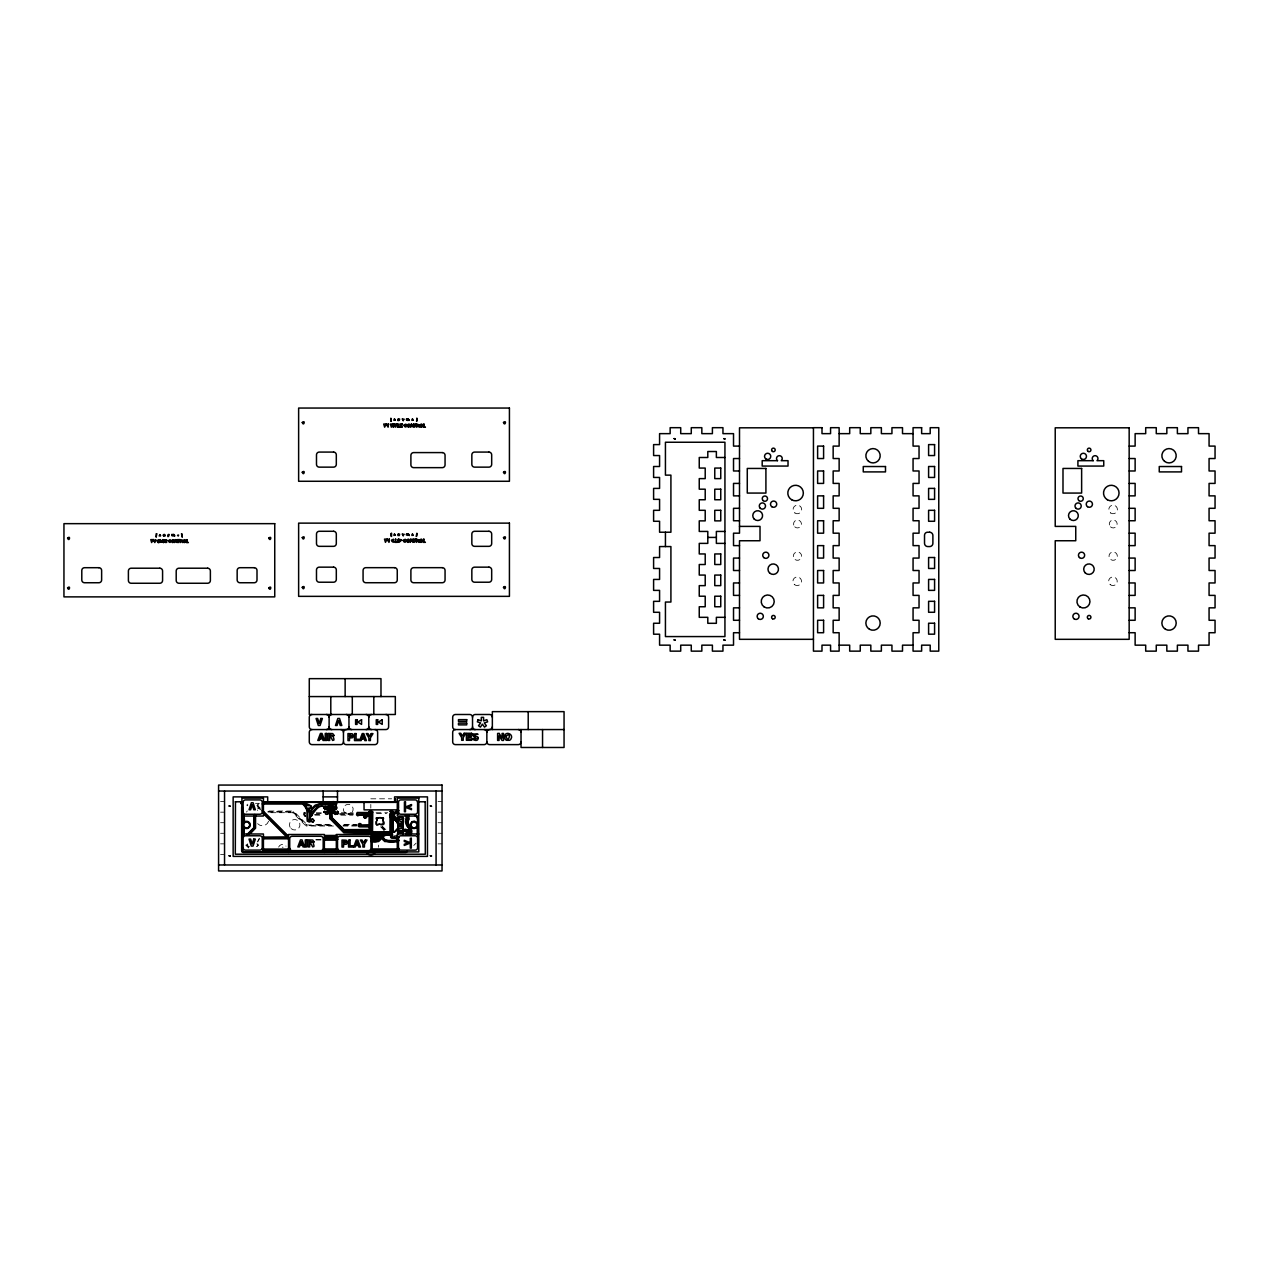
<?xml version="1.0" encoding="UTF-8"?>
<svg xmlns="http://www.w3.org/2000/svg" width="1279" height="1279" viewBox="0 0 1279 1279"><rect width="100%" height="100%" fill="white"/><g stroke="black" fill="none" stroke-linecap="round" stroke-linejoin="round"><path stroke-width="0.75" stroke-dasharray="5 3.75" d="M256.759 843.868L258.214 844.827L257.703 843.868M247.247 810.918L246.575 812.069M258.374 803.947L258.118 805.946L260.964 808.824M259.285 838.193L257.639 841.358M259.493 838.832L257.687 841.966M413.788 845.435L416.075 843.149M258.486 808.712L257.639 808.632M246.863 804.907L247.183 805.802M249.469 846.698L247.71 845.787L247.71 844.476M247.662 843.868L246.799 844.62M282.275 847.21L283.091 847.226M257.687 810.55L257.639 809.943M370.814 798.799L391.646 798.799M220.564 801.597L224.544 801.597M438.057 801.597L442.038 801.597M255.496 803.34L259.445 803.34M269.054 811.014L293.323 811.046M267.935 811.605L293.275 811.685M220.564 812.165L224.544 812.165M267.887 812.085L293.003 812.085M438.057 812.165L442.038 812.165M270.86 812.693L292.699 812.693L306.017 825.93M316.265 812.773L322.196 812.773M341.333 812.773L353.068 812.773M376.01 812.757L387.729 812.757M316.265 813.38L322.26 813.38M339.606 813.38L353.372 813.38M376.538 813.348L386.546 813.348M314.554 814.579L322.292 814.579M339.702 814.579L353.404 814.579M314.938 815.171L321.061 815.171M340.838 815.171L352.94 815.171M220.564 822.717L224.544 822.717M438.057 822.717L442.038 822.717M316.632 824.363L330.669 824.363M344.403 824.363L356.457 824.363M306.4 824.971L331.773 824.971M343.268 824.971L356.985 824.971M331.725 825.451L306.225 825.435M343.236 825.451L356.985 825.451M333.419 826.042L306.209 826.01M342.9 826.042L356.521 826.042M220.564 833.284L224.544 833.284M438.057 833.284L442.038 833.284M315.849 839.408L321.828 839.408M315.993 839.999L321.732 839.999M220.564 843.852L224.544 843.852M438.057 843.852L442.038 843.852M220.564 854.404L224.544 854.404M382.213 826.17L386.226 830.039M382.085 826.746L384.707 829.368M381.941 826.746L384.563 829.368M381.67 827.145L384.451 829.767M384.132 830.311L380.582 826.762L383.988 830.311M305.409 822.973L293.706 811.27M293.115 811.685L306.56 824.971M292.859 812.085L304.962 824.044M256.807 805.514L260.964 809.671M257.671 807.049L260.468 809.847M246.207 844.891L248.861 847.561M245.792 845.163L248.59 847.961M370.814 804.395L370.814 808.12M257.639 804.203L257.639 805.514M247.71 804.203L247.71 805.514M378.344 845.147A7.77 7.77 0 0 1 378.6 847.162M268.606 821.214A6.523 6.523 0 0 1 257.591 823.66M278.63 847.066A4.301 4.301 0 0 1 286.032 846.154M258.246 845.467L256.743 846.394L258.246 845.467M1110.668 512.991A4.301 4.301 0 0 0 1117.398 509.809A4.301 4.301 0 0 0 1111.259 505.573A4.301 4.301 0 0 0 1110.668 512.991M1110.46 526.82A3.949 3.949 0 0 0 1117.047 524.982A3.949 3.949 0 0 0 1112.154 520.201A3.949 3.949 0 0 0 1110.46 526.82M1110.843 559.61A4.189 4.189 0 0 0 1117.35 556.445A4.189 4.189 0 0 0 1111.355 552.384A4.189 4.189 0 0 0 1110.843 559.61M1110.284 584.679A4.301 4.301 0 0 0 1117.191 581.881A4.301 4.301 0 0 0 1111.323 577.293A4.301 4.301 0 0 0 1110.284 584.679M794.93 512.991A4.301 4.301 0 0 0 801.677 509.809A4.301 4.301 0 0 0 795.538 505.573A4.301 4.301 0 0 0 794.93 512.991M794.739 526.82A3.949 3.949 0 0 0 801.309 524.982A3.949 3.949 0 0 0 796.433 520.201A3.949 3.949 0 0 0 794.739 526.82M795.122 559.61A4.189 4.189 0 0 0 801.629 556.445A4.189 4.189 0 0 0 795.634 552.384A4.189 4.189 0 0 0 795.122 559.61M794.563 584.679A4.301 4.301 0 0 0 801.469 581.881A4.301 4.301 0 0 0 795.602 577.293A4.301 4.301 0 0 0 794.563 584.679M344.786 812.677A4.892 4.892 0 0 0 352.988 810.47A4.892 4.892 0 0 0 346.993 804.475A4.892 4.892 0 0 0 344.786 812.677M291.068 828.552A5.26 5.26 0 0 0 299.798 826.01A5.26 5.26 0 0 0 293.227 819.711A5.26 5.26 0 0 0 291.068 828.552"/><path stroke-width="1.5" d="M164.991 536.093C165.918 533.103 161.618 534.702 163.696 536.093M390.063 817.393C387.825 809.751 395.291 815.538 396.922 809.863L364.067 809.863L364.003 801.661M390.878 536.045L390.878 533.535M390.878 420.951L390.878 418.457M156.182 536.828L156.182 533.727M163.696 535.134L163.696 536.045M241.635 807.193L242.003 806.378M398.377 419.528L398.185 420.599M398.377 534.606L398.185 535.677L398.265 533.919M304.178 801.645C304.354 804.027 316.025 805.866 309.71 808.68C308.159 819.359 312.827 803.804 316.792 804.843C322.916 801.293 326.864 808.024 327.472 801.805M407.713 420.04L407.202 418.809L409.36 420.407M407.713 535.118L407.106 533.951L408.113 534.078M172.073 535.405L172.057 534.43M400.951 817.345L403.748 818.592L402.325 817.345M326.353 802.445L326.337 802.189M171.754 534.59L171.754 534.526A14.325 14.325 0 0 0 171.754 535.325L171.754 535.661M406.434 418.92L406.434 418.968A14.325 14.325 0 0 0 406.434 419.704L406.45 420.056M406.434 534.062L406.434 533.998A14.325 14.325 0 0 0 406.434 534.782L406.45 535.134M407.393 851.174L406.146 852.422L243.09 852.422L241.635 850.743L241.635 807.305M173.017 535.677C171.498 534.142 174.599 533.679 174.663 535.757M357.544 815.586A1.663 1.663 0 0 1 356.521 814.723L357.241 812.485L372.749 812.581L372.509 833.476L343.827 832.725L329.838 818.448M416.602 421.383L416.858 418.201M335.977 802.541C334.187 800.958 335.993 807.449 335.833 802.541M416.858 533.279L416.171 536.461M390.095 817.601L390.031 831.91L373.372 831.974L373.58 834.963L371.933 834.084L371.869 835.459M334.267 802.445L334.443 802.157M334.363 801.933C336.153 802.093 336.633 802.557 336.809 802.189M324.914 801.965L324.546 803.004L324.035 801.933M330.813 801.805C328.063 805.802 335.706 806.234 333.164 801.869M174.663 536.061L173.608 534.622M409.264 535.597L408.529 534.094L407.697 535.421M407.425 834.563L407.489 830.439L398.169 830.519L398.936 831.974L406.322 831.238L406.098 834.563M409.872 834.563L409.904 833.556C413.037 831.51 410.463 826.682 407.713 825.722L408.049 815.458M163.744 534.894L164.671 535.437M398.424 419.288L399.352 419.832M398.424 534.366L399.352 534.91M406.898 419.048L406.77 420.151M156.166 536.972L156.885 533.695M425.156 801.645L425.315 854.212L235.304 854.212L235.464 801.645M360.806 825.642L360.358 824.268L358.839 824.763L359.719 826.282L372.141 826.442L372.141 825.371L360.79 825.674M362.996 735.313L362.085 737.871L363.907 737.871L363.028 735.313M325.537 801.965L334.139 801.645M397.497 819.199L403.524 819.775L403.013 826.618M168.476 536.445C167.277 537.676 167.389 533.407 169.292 534.558A2.974 2.974 0 0 1 169.052 535.102L168.652 535.997M403.189 420.759L402.261 418.793L403.157 419.976M403.189 535.837L402.261 533.871L403.157 535.054M408.177 419.08L407.889 420.583M403.301 420.455L403.748 419.48A2.974 2.974 0 0 0 403.956 419.016L403.317 419.832M403.301 535.533L403.668 534.67A2.974 2.974 0 0 0 403.956 534.094L403.317 534.91M418.297 842.445L418.313 817.457M398.201 808.967L394.476 813.508L390.655 813.22L390.655 814.291L394.683 813.972L398.536 810.135M173.512 534.67L173.033 536.045M159.763 534.638L160.706 535.805M394.348 418.904L395.387 420.199M412.35 418.904L413.021 420.359M394.348 533.998L395.387 535.277M412.35 533.998L413.021 535.437M242.37 806.857L242.243 850.759L243.234 851.814M246.879 834.643L253.866 827.657L253.881 815.299M248.382 833.972L254.489 827.881L254.489 814.547M248.75 834.292L254.953 828.057L254.969 814.547M251.052 832.837L255.544 828.184L255.56 815.299M398.936 810.582L393.644 814.739L397.225 819.311M400.215 817.345L397.497 818.592L398.936 817.345M408.257 418.92L409.344 420.136M408.257 533.998L409.344 535.214M398.281 801.645L398.377 807.928M324.754 801.965L325.697 801.965M325.985 809.447L326.289 808.504L326.017 809.463M335.226 801.869L336.073 802.413M398.472 418.872L399.624 419.08L399.32 420.487M398.472 533.951L399.624 534.158L399.336 535.597M398.265 418.841L398.105 420.551M241.347 802.141L241.347 803.34M384.915 841.534L398.536 841.534M813.444 427.81L739.502 427.81L739.502 533.183L733.522 533.183L733.522 545.621L739.502 545.621M839.136 433.645L849.688 433.645L849.688 427.682L860.255 427.682L860.255 433.645L870.823 433.645L870.823 427.682L881.375 427.682L881.375 433.645L891.943 433.645L891.943 427.682L902.51 427.682L902.51 433.645L913.062 433.645M739.502 446.099L733.522 446.099L733.522 433.645L722.955 433.645L722.955 427.682L712.403 427.682L712.403 433.645L701.835 433.645L701.835 427.682L691.268 427.682L691.268 433.645L680.716 433.645L680.716 427.682L670.148 427.682L670.148 433.645L659.58 433.645L659.58 444.596L653.601 444.596L653.601 455.548L659.58 455.548L659.58 466.499L653.601 466.499L653.601 477.451L659.58 477.451L659.58 488.402L653.601 488.402L653.601 499.354L659.58 499.354L659.58 510.321L653.601 510.321L653.601 521.272L659.58 521.272L659.58 532.224L670.915 532.224L670.915 475.133L665.432 475.133L665.432 442.246L724.937 442.246L724.937 636.574L665.432 636.574L665.432 602.041L670.915 602.041L670.915 546.565L659.58 546.565L659.58 557.516L653.601 557.516L653.601 568.468L659.58 568.468L659.58 579.435L653.601 579.435L653.601 590.386L659.58 590.386L659.58 601.338L653.601 601.338L653.601 612.289L659.58 612.289L659.58 623.257L653.601 623.257L653.601 634.208L659.58 634.208L659.58 645.16L670.148 645.16L670.148 651.139L680.716 651.139L680.716 645.16L691.268 645.16L691.268 651.139L701.835 651.139L701.835 645.16L712.403 645.16L712.403 651.139L722.955 651.139L722.955 645.16L733.522 645.16L733.522 632.721L739.502 632.721M1129.165 446.099L1135.128 446.099L1135.128 433.645L1145.696 433.645L1145.696 427.682L1156.264 427.682L1156.264 433.645L1166.832 433.645L1166.832 427.682L1177.383 427.682L1177.383 433.645L1187.951 433.645L1187.951 427.682L1198.519 427.682L1198.519 433.645L1209.071 433.645L1209.071 446.099L1215.05 446.099L1215.05 458.537L1209.071 458.537L1209.071 470.976L1215.05 470.976L1215.05 483.414L1209.071 483.414L1209.071 495.868L1215.05 495.868L1215.05 508.307L1209.071 508.307L1209.071 520.745L1215.05 520.745L1215.05 533.183L1209.071 533.183L1209.071 545.621L1215.05 545.621L1215.05 558.076L1209.071 558.076L1209.071 570.514L1215.05 570.514L1215.05 582.952L1209.071 582.952L1209.071 595.39L1215.05 595.39L1215.05 607.845L1209.071 607.845L1209.071 620.283L1215.05 620.283L1215.05 632.721L1209.071 632.721L1209.071 645.16L1198.519 645.16L1198.519 651.139L1187.951 651.139L1187.951 645.16L1177.383 645.16L1177.383 651.139L1166.832 651.139L1166.832 645.16L1156.264 645.16L1156.264 651.139L1145.696 651.139L1145.696 645.16L1135.128 645.16L1135.128 632.721L1129.165 632.721M724.937 457.498L716.368 457.498L716.368 451.519L707.799 451.519L707.799 457.498L699.245 457.498L699.245 468.066L705.209 468.066L705.209 478.618L699.245 478.618L699.245 489.186L705.209 489.186L705.209 499.753L699.245 499.753L699.245 510.305L705.209 510.305L705.209 520.873L699.245 520.873L699.245 531.44L707.799 531.44L707.799 543.383L699.245 543.383L699.245 553.951L705.209 553.951L705.209 564.519L699.245 564.519L699.245 575.07L705.209 575.07L705.209 585.638L699.245 585.638L699.245 596.206L705.209 596.206L705.209 606.758L699.245 606.758L699.245 617.325L707.799 617.325L707.799 623.305L716.368 623.305L716.368 617.325L724.937 617.325M739.502 458.537L733.522 458.537L733.522 470.976L739.502 470.976M1129.165 458.537L1135.128 458.537L1135.128 470.976L1129.165 470.976M739.502 483.414L733.522 483.414L733.522 495.868L739.502 495.868M1129.165 483.414L1135.128 483.414L1135.128 495.868L1129.165 495.868M739.502 508.307L733.522 508.307L733.522 520.745L739.502 520.745M1129.165 508.307L1135.128 508.307L1135.128 520.745L1129.165 520.745M739.502 526.404L760.014 526.404L760.014 540.745L739.502 540.745L739.502 639.324L813.444 639.324M724.937 531.44L716.368 531.44L716.368 543.383L724.937 543.383M391.566 533.167L391.566 536.445M1129.165 533.183L1135.128 533.183L1135.128 545.621L1129.165 545.621M181.474 533.711L182.21 537.02M707.799 537.42L716.368 537.42M739.502 558.076L733.522 558.076L733.522 570.514L739.502 570.514M1129.165 558.076L1135.128 558.076L1135.128 570.514L1129.165 570.514M739.502 582.952L733.522 582.952L733.522 595.39L739.502 595.39M1129.165 582.952L1135.128 582.952L1135.128 595.39L1129.165 595.39M739.502 607.845L733.522 607.845L733.522 620.283L739.502 620.283M1129.165 607.845L1135.128 607.845L1135.128 620.283L1129.165 620.283M839.136 645.16L849.688 645.16L849.688 651.139L860.255 651.139L860.255 645.16L870.823 645.16L870.823 651.139L881.375 651.139L881.375 645.16L891.943 645.16L891.943 651.139L902.51 651.139L902.51 645.16L913.062 645.16M309.278 696.575L395.323 696.575L395.323 714.497L309.278 714.497L309.278 678.653L380.982 678.653L380.982 696.575M351.709 714.497A2.75 2.75 0 0 0 348.959 717.247L348.959 726.808A2.75 2.75 0 0 1 346.209 729.558A2.75 2.75 0 0 0 343.459 732.307L343.459 741.868A2.75 2.75 0 0 1 340.71 744.618L312.028 744.618A2.75 2.75 0 0 1 309.278 741.868L309.278 732.307A2.75 2.75 0 0 1 312.028 729.558L385.874 729.558A2.75 2.75 0 0 0 388.624 726.808L388.624 717.247A2.75 2.75 0 0 0 385.874 714.497M469.777 729.558A2.75 2.75 0 0 0 472.527 726.808L472.527 717.247A2.75 2.75 0 0 0 469.777 714.497L455.436 714.497A2.75 2.75 0 0 0 452.686 717.247L452.686 726.808A2.75 2.75 0 0 0 455.436 729.558L564.055 729.558M218.581 791.03L442.038 791.03M323.155 796.881L337.496 796.881M235.304 801.789L243.218 801.789M263.01 801.789L397.609 801.789M417.402 801.789L425.315 801.789M263.314 802.141L323.155 802.381L323.139 791.03M263.41 803.34L302.979 803.34L306.161 806.521L306.161 808.072L307.839 808.072C306.592 824.827 311.309 827.369 309.038 808.072L310.701 808.072L310.701 805.674L307.008 805.674L303.235 802.141M262.227 803.947L302.675 803.947C309.614 811.27 306.017 813.044 307.328 821.262L310.046 821.965L310.413 817.617A1.679 1.679 0 0 0 310.221 816.817C313.083 814.947 317.895 802.908 324.578 807.081C326.912 807.065 326.113 808.632 326.912 809.527M331.645 807.736L331.645 808.936M334.315 809.079C337.576 803.228 328.703 808.952 329.822 801.869M327.136 809.527C330.046 811.909 323.235 810.822 325.681 814.195C331.101 815.698 329.327 804.731 329.838 818.56M403.189 832.981L398.057 832.981L397.817 835.011L397.817 817.553L403.189 817.553L403.189 835.011M418.793 833.988L397.273 833.988L397.273 851.91M324.85 835.459L336.601 835.459M325.042 836.05L336.937 836.05M370.67 836.05L374.635 836.05L375.546 832.581L376.618 832.581C377.609 835.826 373.66 837.777 370.75 836.53M325.026 836.53L336.953 836.53M398.393 836.658C391.854 834.148 392.925 839.871 398.936 837.137M263.122 837.121L286.672 836.93L262.707 812.932M263.186 837.713L289.15 837.713M325.106 837.713L337.08 837.713M371.038 837.713L377.033 837.713L377.065 832.581L378.136 832.581L377.289 838.129L371.134 838.193M398.76 837.729C396.522 837.137 389.088 840.431 390.862 835.635C378.616 832.693 381.829 844.604 398.632 839.871M263.282 838.193L289.246 838.193M325.202 838.193L337.176 838.193M263.522 838.8L289.006 838.8M323.731 838.928L337.704 838.928M371.645 838.928L377.641 838.928L378.888 837.681L378.584 832.581L379.655 832.581C380.694 837.409 377.976 842.014 371.741 839.408M323.827 839.408L337.8 839.408M323.651 839.999L337.048 839.999M370.622 840.463L378.232 840.463L380.407 838.289L380.103 832.581L381.174 832.581C382.821 838.704 377.721 844.06 370.686 840.942M399.08 840.463L385.139 840.463L382.389 837.729L382.693 832.581L381.622 832.581C379.303 841.358 390.671 843.772 397.657 840.942M370.926 841.534L378.568 841.518L381.59 838.512L384.707 841.47M262.147 849.112L289.422 849.112M323.459 849.048L336.889 849.048M371.581 849.048L399.08 849.048M263.65 849.704L289.55 849.704M325.17 849.656L336.969 849.656M370.67 849.656L397.481 849.656M263.666 850.071L289.614 850.071M323.251 850.119L337.032 850.119M370.702 850.119L397.577 850.119M262.579 850.631L290.253 850.631M323.747 850.631L337.176 850.631M371.134 850.631L399.032 850.631M218.581 864.972L442.038 864.972M357.656 815.618L358.616 815.538A1.663 1.663 0 0 0 359.287 815.059L364.083 814.995L363.62 816.641M365.091 818.064L365.89 817.968A1.663 1.663 0 0 0 366.561 817.489L367.041 816.146L369.135 816.21L369.055 825.051L361.637 825.067L360.982 823.98A1.679 1.679 0 0 0 360.262 823.596L359.719 823.532A1.679 1.679 0 0 0 358.248 824.619L358.328 825.962A1.679 1.679 0 0 0 359.351 826.826L368.991 826.746L369.151 829.527L344.131 829.687L332.028 817.649C327.68 803.148 336.617 819.775 336.297 812.421L333.195 810.374L334.283 808.999M412.589 419.016L411.87 420.327L413.005 420.12M394.587 419.016L393.868 420.327L395.003 420.12M412.589 534.094L411.87 535.405L413.005 535.214M394.587 534.094L393.868 535.405L395.003 535.214M159.907 534.622L159.188 535.933L160.323 535.677M287.167 836.514L263.266 812.661M364.947 818.048L364.595 817.936A1.663 1.663 0 0 1 363.955 817.393L363.652 816.753M241.219 803.931L240.484 801.661M325.458 802.221L325.106 804.443L325.41 802.301M287.663 835.459L262.355 810.215M418.681 816.945L418.793 851.91L241.923 851.91L241.923 833.988L263.426 833.988L263.426 851.91M415.147 814.947L417.865 817.649L417.865 842.206M414.572 815.219C418.041 816.034 418.489 823.308 416.378 823.18A2.99 2.99 0 0 1 416.378 826.698L417.274 826.953L417.274 834.436M405.347 815.187L406.29 816.146L405.811 819.375M403.237 826.778L402.997 829.607M262.355 811.062L287.343 836.05M403.221 829.767L403.988 829.863A1.679 1.679 0 0 1 405.187 829.24L405.731 829.288A1.679 1.679 0 0 1 406.466 829.703C410.719 829.128 406.898 832.901 408.497 832.533C413.165 830.215 403.461 825.547 405.987 819.887M178.325 535.677C175.878 535.773 179.747 534.206 178.325 535.741M153.176 539.626L154.855 542.552L155.814 539.626L154.503 541.688L153.832 539.626L150.762 539.626L151.641 542.552L153.16 539.626M408.656 815.347L408.96 818.336A1.679 1.679 0 0 1 409.168 819.136C404.803 824.651 415.515 829.192 410.495 834.5M329.231 808.328L329.598 807.177L331.021 807.401L331.053 818.016L343.651 830.615L372.141 830.998L372.141 829.927L343.811 830.279L331.389 817.857C334.107 808.84 329.071 800.734 328.255 812.325C327.888 815.602 325.553 811.206 328.639 811.446L328.991 808.328M408.545 834.563L408.609 833.157L410.575 832.197L410.575 829.256L407.25 825.85L406.882 815.874M390.878 418.345L391.118 421.367M182.178 536.844L182.162 534.078M416.858 420.919L416.858 418.473M416.858 535.997L416.858 533.551M665.432 532.224L665.432 546.565M542.552 729.558L542.552 747.48M528.211 711.636L528.211 729.558M521.033 729.558L521.033 747.48L564.055 747.48L564.055 711.636L492.351 711.636L492.351 729.558M492.351 726.808A2.75 2.75 0 0 1 489.601 729.558A2.75 2.75 0 0 0 486.851 732.307L486.851 741.868A2.75 2.75 0 0 0 489.601 744.618L518.283 744.618A2.75 2.75 0 0 0 521.033 741.868M436.075 791.03L436.075 864.972M398.472 814.243L398.472 802.285A2.382 2.382 0 0 1 400.871 799.903L415.211 799.903A2.382 2.382 0 0 1 417.593 802.285L417.593 811.845A2.382 2.382 0 0 1 415.211 814.243L400.871 814.243A2.382 2.382 0 0 1 398.472 811.845M398.472 850.119L398.472 838.177A2.382 2.382 0 0 1 400.871 835.779L415.211 835.779A2.382 2.382 0 0 1 417.593 838.177L417.593 847.737A2.382 2.382 0 0 1 415.211 850.119L400.871 850.119A2.382 2.382 0 0 1 398.472 847.737M395.435 798.799L395.435 802.525M373.804 696.575L373.804 714.497M372.173 852.422L372.173 834.5L336.329 834.5L336.329 852.422M371.534 714.497A2.75 2.75 0 0 0 368.784 717.247L368.784 726.808A2.75 2.75 0 0 1 366.05 729.558M352.301 696.575L352.301 714.497M345.138 678.653L345.138 696.575M337.528 850.631L337.528 838.688A2.382 2.382 0 0 1 339.91 836.29L368.592 836.29A2.382 2.382 0 0 1 370.99 838.688L370.99 848.249A2.382 2.382 0 0 1 368.592 850.631L339.91 850.631A2.382 2.382 0 0 1 337.528 848.249M337.48 791.03L337.496 802.381L394.587 802.381L394.587 796.881L427.474 796.881L427.474 856.386L233.146 856.386L233.146 796.881L267.679 796.881L267.679 802.381M330.797 696.575L330.797 714.497M331.869 714.497A2.75 2.75 0 0 0 329.119 717.247L329.119 726.808A2.75 2.75 0 0 1 326.369 729.558M324.37 852.422L324.37 834.5L288.526 834.5L288.526 852.422M289.725 850.631L289.725 838.688A2.382 2.382 0 0 1 292.108 836.29L320.789 836.29A2.382 2.382 0 0 1 323.171 838.688L323.171 848.249A2.382 2.382 0 0 1 320.789 850.631L292.108 850.631A2.382 2.382 0 0 1 289.725 848.249M244.033 814.963L244.577 821.997A3.597 3.597 0 0 1 248.845 822.077L248.542 822.621A2.99 2.99 0 0 0 244.481 822.909A2.99 2.99 0 0 0 244.481 826.985A2.99 2.99 0 0 0 248.542 827.257L248.654 827.945A3.597 3.597 0 0 1 244.385 827.737L244.033 835.123M243.426 816.13L243.426 835.235M243.122 814.243L243.122 802.285A2.382 2.382 0 0 1 245.504 799.903L259.845 799.903A2.382 2.382 0 0 1 262.243 802.285L262.243 811.845A2.382 2.382 0 0 1 259.845 814.243L245.504 814.243A2.382 2.382 0 0 1 243.122 811.845M243.122 850.119L243.122 838.177A2.382 2.382 0 0 1 245.504 835.779L259.845 835.779A2.382 2.382 0 0 1 262.243 838.177L262.243 847.737A2.382 2.382 0 0 1 259.845 850.119L245.504 850.119A2.382 2.382 0 0 1 243.122 847.737M224.544 791.03L224.544 864.972M518.283 729.558A2.75 2.75 0 0 1 521.033 732.307M484.117 729.558A2.75 2.75 0 0 1 486.851 732.307M486.851 741.868A2.75 2.75 0 0 1 484.117 744.618L455.436 744.618A2.75 2.75 0 0 1 452.686 741.868L452.686 732.307A2.75 2.75 0 0 1 455.436 729.558M475.26 729.558A2.75 2.75 0 0 1 472.527 726.808M492.351 717.247A2.75 2.75 0 0 0 489.601 714.497L475.26 714.497A2.75 2.75 0 0 0 472.527 717.247M343.459 741.868A2.75 2.75 0 0 0 346.209 744.618L374.891 744.618A2.75 2.75 0 0 0 377.641 741.868L377.641 732.307A2.75 2.75 0 0 0 374.891 729.558M340.71 729.558A2.75 2.75 0 0 1 343.459 732.307M371.534 729.558A2.75 2.75 0 0 1 368.784 726.808M366.05 714.497A2.75 2.75 0 0 1 368.784 717.247M351.709 729.558A2.75 2.75 0 0 1 348.959 726.808M346.209 714.497A2.75 2.75 0 0 1 348.959 717.247M331.869 729.558A2.75 2.75 0 0 1 329.119 726.808M326.369 714.497A2.75 2.75 0 0 1 329.119 717.247M312.028 729.558A2.75 2.75 0 0 1 309.278 726.808L309.278 717.247A2.75 2.75 0 0 1 312.028 714.497M374.667 853.86A7.77 7.77 0 0 1 366.913 853.812M313.787 820.974L312.652 822.301L313.787 820.974M336.681 808.2L335.785 809.639L336.681 808.2M336.681 803.644L335.785 805.37L336.681 803.644M338.264 813.092L337.416 814.211L338.264 813.092M383.492 821.534C386.738 826.969 375.642 823.916 382.885 824.204L383.492 821.534M329.806 805.562C332.236 804.187 334.602 810.774 332.94 807.449L328.767 806.569L327.184 808.936L328.591 806.234L317.927 806.234L311.772 812.389L312.076 815.602L310.285 815.602C309.23 806.809 322.628 800.734 329.806 805.562M332.556 808.936L332.556 810.566C335.993 810.31 335.098 815.826 333.835 812.293C331.229 812.421 332.444 805.418 332.556 808.936M376.33 821.518L376.346 824.427L376.33 821.518M383.492 818.176L382.885 820.91L382.885 818.224L380.231 817.617L383.492 818.176M304.21 814.707L305.361 816.21L304.21 814.707M324.85 808.952L323.971 808.152L324.85 808.952M335.162 804.715L334.283 803.612L335.162 804.715M335.162 808.983C334.778 810.966 333.691 807.385 335.162 808.983M312.028 821.694L310.893 820.958L312.028 821.694M312.668 819.008L313.771 820.351L312.668 819.008M337.304 811.318L338.248 812.005L337.432 811.318M371.262 811.11L372.717 811.941L371.262 811.11M379.607 824.204L376.777 824.795L379.607 824.204M392.173 811.11L393.628 811.957L392.173 811.11M414.236 821.358L414.524 822.013A2.99 2.99 0 0 1 415.851 822.637L416.139 822.077A3.597 3.597 0 0 0 414.22 821.342M336.681 807.225L335.769 806.138L336.681 807.225M162.865 541.449L160.706 542.328L160.371 539.626L161.618 542.088L162.865 539.626L162.865 541.449M157.109 540.793C159.299 546.82 161.394 536.732 157.109 540.793M168.316 540.793C169.547 543.799 172.073 541.864 168.94 541.113C171.146 540.058 170.699 538.843 168.316 540.793M171.354 540.793C173.416 546.517 175.431 536.381 171.354 540.793M183.009 540.793C185.087 546.517 187.102 536.381 183.009 540.793M391.518 540.393C392.893 543.703 395.659 541.609 392.205 540.745C394.651 539.578 394.156 538.235 391.518 540.393M403.876 425.283C405.139 428.577 408.017 426.339 404.532 425.619C406.914 424.5 406.434 423.189 403.876 425.283M407.138 425.283C409.36 431.439 411.518 420.551 407.138 425.283M403.189 540.393C403.988 543.927 407.937 541.193 403.908 541.145C405.555 539.29 406.418 538.379 403.189 540.393M406.546 540.393C408.832 546.741 411.071 535.517 406.546 540.393M419.672 425.283C421.894 431.439 424.068 420.551 419.672 425.283M419.464 540.393C421.766 546.741 424.004 535.517 419.464 540.393M504.645 736.192L505.109 739.006A3.102 3.102 0 0 0 506.58 740.301L509.474 740.301A3.118 3.118 0 0 0 510.945 739.006C514.094 734.322 505.525 730.517 504.645 736.192M229.101 855.747L230.268 856.003L229.101 855.747M723.85 639.9L725.017 640.155L723.85 639.9M324.802 807.193L325.25 808.792L324.802 807.193M335.114 807.209L335.562 808.824L335.162 807.097M478.186 738.207C477.962 743.483 468.929 737.583 473.917 738.559C479.641 739.854 473.678 737.072 472.543 735.233A1.839 1.839 0 0 1 473.038 733.938C486.755 734.546 466.611 733.858 477.675 736.896A1.711 1.711 0 0 1 478.186 738.207M356.953 813.748L357.896 815.043L372.141 814.307L370.942 813.172L357.896 812.9L356.953 813.748M364.243 816.178C365.986 819.359 368.32 812.597 372.141 815.826L372.141 814.755L369.743 814.755L364.243 816.178M182.593 540.441L182.673 542.552L181.442 541.417L180.163 542.552L180.163 539.626L182.593 540.441M313.995 841.838C311.772 843.293 316.057 846.986 312.652 846.906L311.245 844.172L309.71 844.172L309.71 846.906L308.159 846.906L308.159 839.903L312.795 840.047L313.995 841.838M333.963 735.377C331.741 736.832 336.025 740.525 332.62 740.445L331.213 737.711L329.678 737.711L329.678 740.445L328.127 740.445L328.127 733.443L332.764 733.602L333.963 735.377M419.224 424.916L419.32 427.186L417.993 425.955L416.618 427.186L416.618 424.036L419.224 424.916M419 540.01L419.096 542.344L417.737 541.081L416.314 542.344L416.314 539.114L419 540.01M157.765 540.729C158.244 544.518 160.483 538.715 157.765 540.729M172.01 540.729C172.537 544.63 174.727 538.427 172.01 540.729M183.68 540.729C184.224 544.63 186.35 538.411 183.68 540.729M323.843 812.037L324.818 811.334L323.843 812.037M407.841 425.22C408.481 429.424 410.671 422.741 407.841 425.22M420.391 425.22C420.999 429.392 423.237 422.789 420.391 425.22M407.266 540.33C407.921 544.646 410.191 537.772 407.266 540.33M420.199 540.33C420.855 544.646 423.109 537.772 420.199 540.33M506.228 736.064C507.635 745.401 512.511 730.517 506.228 736.064M310.893 819.711C311.437 821.598 312.54 817.473 310.893 819.711M397.993 821.678C397.977 823.868 403.061 823.868 403.077 821.694C397.929 822.525 395.547 815.634 390.655 816.258L390.655 817.345L393.42 817.041L397.993 821.678M398.073 827.753L394.54 831.734L390.655 831.446L391.614 832.517C389.567 838.608 394.076 839.12 392.093 832.517C396.25 832.773 398.249 827.065 403.093 828.408C403.54 826.106 398.888 826.122 398.073 827.753M403.141 824.955L398.552 825.802L396.618 821.757L393.42 818.56L390.655 818.864L390.655 817.777L393.692 818.144L398.536 824.076L403.141 824.955M67.579 538.091C69.034 542.648 71.128 534.862 67.579 538.091M67.579 587.844C69.034 592.401 71.128 584.615 67.579 587.844M229.117 805.978L230.268 806.282L229.117 805.978M268.814 538.091C270.285 542.648 272.363 534.862 268.814 538.091M268.814 587.844C270.285 592.401 272.363 584.615 268.814 587.844M302.26 422.47C303.715 427.042 305.809 419.256 302.26 422.47M302.26 472.223C303.715 476.795 305.809 469.009 302.26 472.223M302.26 537.548C303.715 542.12 305.809 534.334 302.26 537.548M302.26 587.301C303.715 591.873 305.809 584.087 302.26 587.301M430.352 855.731L431.503 856.035L430.352 855.731M503.494 422.47C504.965 427.042 507.044 419.256 503.494 422.47M503.494 472.223C504.965 476.795 507.044 469.009 503.494 472.223M503.494 537.548C504.965 542.12 507.044 534.334 503.494 537.548M503.494 587.301C504.965 591.873 507.044 584.087 503.494 587.301M674.097 639.868L675.248 640.187L674.097 639.868M723.85 438.633L725.001 438.937L723.85 438.633M304.194 813.06C304.226 815.986 306.305 811.11 304.194 813.06M369.151 811.573L370.638 811.126L369.151 811.573M376.314 818.08L376.921 820.91L376.921 818.224L379.607 817.633L376.314 818.08M390.063 811.573L391.55 811.126L390.063 811.573M181.954 540.537L180.803 540.953L181.954 540.537M312.444 842.062L309.71 843.069L309.71 841.102L312.444 842.062M332.412 735.617L329.678 736.608L329.678 734.642L332.412 735.617M418.537 425.012L417.306 425.459L417.306 424.58L418.537 425.012M418.297 540.122L417.018 540.569L417.018 539.658L418.297 540.122M353.548 735.825L352.668 737.663L349.503 738.079L349.503 740.589L347.968 740.589L347.968 733.586L352.253 733.778L353.548 735.825M347.584 842.285L346.705 844.124L343.539 844.54L343.539 847.05L342.005 847.05L342.005 840.047L346.273 840.239L347.584 842.285M401.59 540.154L399.016 542.344L399.016 539.114L401.59 540.154M352.061 735.825L349.503 736.88L349.503 734.785L352.061 735.825M400.903 540.154C399.64 541.896 399.64 538.411 400.903 540.154M346.097 842.285L343.539 843.341L343.539 841.23L346.097 842.285M430.368 805.914L431.487 806.346L430.368 805.914M674.113 438.569L675.232 439.001L674.113 438.569M327.232 807.049L326.225 806.985L327.232 807.049M252.203 804.843L250.636 809.767L249.037 809.767L251.371 802.764L253.098 802.764L255.368 809.767L253.786 809.767L252.235 804.843M253.77 839.088L252.203 844.012L250.62 839.088L249.037 839.088L251.308 846.09L253.034 846.09L255.368 839.088L253.77 839.088M388.432 424.036L387.729 426.243L387.009 424.036L383.7 424.036L384.643 427.186L386.274 424.036L388.097 427.186L388.432 424.036M320.805 718.478L319.222 723.402L317.64 718.478L316.073 718.478L318.327 725.481L320.07 725.481L322.388 718.478L320.805 718.478M389.36 539.114L388.624 541.385L387.905 539.114L384.483 539.114L385.459 542.344L387.137 539.114L389.024 542.344L389.36 539.114M338.647 720.557L337.08 725.481L335.482 725.481L337.816 718.478L339.543 718.478L341.813 725.481L340.23 725.481L338.679 720.557M478.106 719.661L477.339 721.836L480.616 722.939L478.522 725.721L480.424 727.111L482.407 724.186L484.501 727.111L486.372 725.721L484.277 722.939L487.619 721.836L486.851 719.661L483.574 720.908L483.574 717.359L481.304 717.359L481.304 720.908L478.106 719.661M319.894 738.878L319.334 740.445L317.784 740.445L320.437 733.443L322.02 733.443L324.626 740.445L323.027 740.445L322.5 738.878L319.894 738.878M299.925 845.339L299.366 846.906L297.815 846.906L300.469 839.903L302.052 839.903L304.658 846.906L303.059 846.906L302.531 845.339L299.925 845.339M361.685 739.022L361.142 740.589L359.591 740.589L362.245 733.586L363.812 733.586L366.433 740.589L364.835 740.589L364.307 739.022L361.685 739.022M355.722 845.483L355.178 847.05L353.628 847.05L356.265 840.047L357.848 840.047L360.47 847.05L358.871 847.05L358.344 845.483L355.722 845.483M321.205 735.169L320.294 737.743L322.1 737.743L321.221 735.169M301.236 841.63L300.325 844.204L302.132 844.204L301.252 841.63M357.033 841.774L356.122 844.332L357.944 844.332L357.049 841.774M371.278 733.586L369.647 736.352L368.016 733.586L366.29 733.586L368.864 737.855L368.864 740.589L370.398 740.589L370.398 737.903L372.988 733.586L371.278 733.586M365.314 840.047L363.684 842.813L362.053 840.047L360.326 840.047L362.884 844.316L362.884 847.05L364.435 847.05L364.435 844.348L367.025 840.047L365.314 840.047M464.085 733.283L462.454 736.049L460.824 733.283L459.097 733.283L461.655 737.567L461.655 740.285L463.206 740.285L463.206 737.599L465.796 733.283L464.085 733.283M249.069 826.698L249.549 827.097A3.597 3.597 0 0 0 249.437 822.653L248.973 823.052A2.99 2.99 0 0 1 249.069 826.698M411.646 823.052L411.55 823.18A2.99 2.99 0 0 0 411.55 826.698L411.119 827.145A3.597 3.597 0 0 1 411.007 822.877L411.646 823.052M166.014 540.17C160.706 543.431 170.155 542.36 165.295 542.008C170.475 538.907 161.618 539.722 166.014 540.17M412.078 827.257L411.694 827.737A3.597 3.597 0 0 0 413.581 828.52L413.405 827.881A2.99 2.99 0 0 1 412.062 827.257M411.886 821.997L412.078 822.621A2.99 2.99 0 0 1 413.405 822.013L413.405 821.39A3.597 3.597 0 0 0 411.87 821.997M416.267 827.705L415.947 827.945A3.597 3.597 0 0 1 414.412 828.52L414.524 827.881A2.99 2.99 0 0 0 415.851 827.257L416.267 827.705M361.573 719.725L357.8 722.059L361.573 724.41L361.573 719.725M382.229 719.725L378.456 722.059L382.229 724.41L382.229 719.725M411.47 804.587L406.498 806.569L406.498 807.72L411.47 809.703L411.47 808.584L407.873 807.145L411.47 805.722L411.47 804.587M407.873 842.877L404.276 844.316L404.276 845.435L409.264 843.453L409.264 842.301L404.276 840.335L404.276 841.438L407.873 842.877M509.426 408.049L298.631 408.049L298.631 481.272L509.426 481.272L509.426 408.049M392.957 424.036L390.383 424.036L391.326 427.186L392.957 424.036M394.012 424.036L393.324 427.186L394.012 424.036M396.938 424.036L394.38 424.036L395.307 427.186L396.938 424.036M397.993 424.036L397.305 427.186L399.528 427.186L397.993 426.594L397.993 424.036M402.261 424.036L399.911 424.036L399.911 427.186L402.293 427.186L400.599 426.594L402.118 425.827L400.599 424.628L402.261 424.036M411.358 424.036L410.671 427.186L411.31 425.076L413.325 427.186L413.325 424.036L412.669 426.147L411.358 424.036M416.251 424.036L413.677 424.036L414.62 427.186L416.251 424.036M423.893 424.036L423.205 427.186L425.427 427.186L423.893 426.594L423.893 424.036M821.997 427.682L813.444 427.682L813.444 651.139L821.997 651.139L821.997 645.16L830.567 645.16L830.567 651.139L839.136 651.139L839.136 632.721L833.157 632.721L833.157 620.283L839.136 620.283L839.136 607.845L833.157 607.845L833.157 595.39L839.136 595.39L839.136 582.952L833.157 582.952L833.157 570.514L839.136 570.514L839.136 558.076L833.157 558.076L833.157 545.621L839.136 545.621L839.136 533.183L833.157 533.183L833.157 520.745L839.136 520.745L839.136 508.307L833.157 508.307L833.157 495.868L839.136 495.868L839.136 483.414L833.157 483.414L833.157 470.976L839.136 470.976L839.136 458.537L833.157 458.537L833.157 446.099L839.136 446.099L839.136 427.682L830.567 427.682L830.567 433.645L821.997 433.645L821.997 427.682M921.631 427.682L913.062 427.682L913.062 446.099L919.041 446.099L919.041 458.537L913.062 458.537L913.062 470.976L919.041 470.976L919.041 483.414L913.062 483.414L913.062 495.868L919.041 495.868L919.041 508.307L913.062 508.307L913.062 520.745L919.041 520.745L919.041 533.183L913.062 533.183L913.062 545.621L919.041 545.621L919.041 558.076L913.062 558.076L913.062 570.514L919.041 570.514L919.041 582.952L913.062 582.952L913.062 595.39L919.041 595.39L919.041 607.845L913.062 607.845L913.062 620.283L919.041 620.283L919.041 632.721L913.062 632.721L913.062 651.139L921.631 651.139L921.631 645.16L930.201 645.16L930.201 651.139L938.77 651.139L938.77 427.682L930.201 427.682L930.201 433.645L921.631 433.645L921.631 427.682M1129.165 427.81L1055.223 427.81L1055.223 526.404L1075.751 526.404L1075.751 540.745L1055.223 540.745L1055.223 639.324L1129.165 639.324L1129.165 427.81M934.581 444.596L928.602 444.596L928.602 455.548L934.581 455.548L934.581 444.596M823.596 446.099L817.617 446.099L817.617 458.537L823.596 458.537L823.596 446.099M333.563 452.079L319.238 452.079A2.75 2.75 0 0 0 316.489 454.828L316.489 464.389A2.75 2.75 0 0 0 319.238 467.139L333.563 467.139A2.75 2.75 0 0 0 336.313 464.389L336.313 454.828A2.75 2.75 0 0 0 333.563 452.079M488.93 452.079L474.589 452.079A2.75 2.75 0 0 0 471.839 454.828L471.839 464.389A2.75 2.75 0 0 0 474.589 467.139L488.93 467.139A2.75 2.75 0 0 0 491.68 464.389L491.68 454.828A2.75 2.75 0 0 0 488.93 452.079M442.31 452.59L413.629 452.59A2.75 2.75 0 0 0 410.895 455.34L410.895 464.901A2.75 2.75 0 0 0 413.629 467.65L442.31 467.65A2.75 2.75 0 0 0 445.06 464.901L445.06 455.34A2.75 2.75 0 0 0 442.31 452.59M777.504 460.68L762.188 460.68L762.188 466.068L788.024 466.068L788.024 460.68L781.261 460.68A2.862 2.862 0 0 0 781.517 456.651A2.862 2.862 0 0 0 777.472 456.411A2.862 2.862 0 0 0 777.232 460.44L777.504 460.68M1093.225 460.68L1077.909 460.68L1077.909 466.068L1103.745 466.068L1103.745 460.68L1096.998 460.68A2.862 2.862 0 0 0 1097.238 456.651A2.862 2.862 0 0 0 1093.193 456.411A2.862 2.862 0 0 0 1092.953 460.44L1093.225 460.68M885.5 466.531L863.261 466.531L863.261 471.903L885.5 471.903L885.5 466.531M934.581 466.499L928.602 466.499L928.602 477.451L934.581 477.451L934.581 466.499M1181.508 466.531L1159.254 466.531L1159.254 471.903L1181.508 471.903L1181.508 466.531M720.748 468.066L714.769 468.066L714.769 478.618L720.748 478.618L720.748 468.066M765.913 468.45L747.272 468.45L747.272 493.07L765.913 493.07L765.913 468.45M1081.634 468.45L1062.993 468.45L1062.993 493.07L1081.634 493.07L1081.634 468.45M823.596 470.976L817.617 470.976L817.617 483.414L823.596 483.414L823.596 470.976M934.581 488.402L928.602 488.402L928.602 499.354L934.581 499.354L934.581 488.402M720.748 489.186L714.769 489.186L714.769 499.753L720.748 499.753L720.748 489.186M823.596 495.868L817.617 495.868L817.617 508.307L823.596 508.307L823.596 495.868M720.748 510.305L714.769 510.305L714.769 520.873L720.748 520.873L720.748 510.305M934.581 510.321L928.602 510.321L928.602 521.272L934.581 521.272L934.581 510.321M823.596 520.745L817.617 520.745L817.617 533.183L823.596 533.183L823.596 520.745M509.426 523.127L298.631 523.127L298.631 596.35L509.426 596.35L509.426 523.127M274.745 523.655L63.95 523.655L63.95 596.877L274.745 596.877L274.745 523.655M333.563 531.281L319.238 531.281A2.75 2.75 0 0 0 316.489 534.03L316.489 543.591A2.75 2.75 0 0 0 319.238 546.341L333.563 546.341A2.75 2.75 0 0 0 336.313 543.591L336.313 534.03A2.75 2.75 0 0 0 333.563 531.281M488.93 531.281L474.589 531.281A2.75 2.75 0 0 0 471.839 534.03L471.839 543.591A2.75 2.75 0 0 0 474.589 546.341L488.93 546.341A2.75 2.75 0 0 0 491.68 543.591L491.68 534.03A2.75 2.75 0 0 0 488.93 531.281M929.625 532.224L927.579 532.224A3.054 3.054 0 0 0 924.525 535.277L924.525 543.303A3.261 3.261 0 0 0 927.787 546.565L929.673 546.565A3.229 3.229 0 0 0 932.887 543.335L932.887 535.485A3.261 3.261 0 0 0 929.625 532.224M395.691 539.114L394.987 542.344L397.273 542.344L395.691 541.752L395.691 539.114M398.393 539.114L397.673 542.344L398.393 539.114M410.895 539.114L410.175 542.344L410.847 540.186L412.909 542.344L412.909 539.114L412.254 541.289L410.895 539.114M415.931 539.114L413.293 539.114L414.252 542.344L415.931 539.114M423.829 539.114L423.109 542.344L425.395 542.344L423.829 541.752L423.829 539.114M164.064 539.626L163.424 542.552L164.064 539.626M175.271 539.626L174.631 542.552L175.239 540.601L177.094 542.552L177.094 539.626L176.502 541.593L175.271 539.626M179.827 539.626L177.429 539.626L178.309 542.552L179.827 539.626M186.942 539.626L186.302 542.552L188.365 542.552L186.942 542.008L186.942 539.626M823.596 545.621L817.617 545.621L817.617 558.076L823.596 558.076L823.596 545.621M720.748 553.951L714.769 553.951L714.769 564.519L720.748 564.519L720.748 553.951M934.581 557.516L928.602 557.516L928.602 568.468L934.581 568.468L934.581 557.516M333.563 567.157L319.238 567.157A2.75 2.75 0 0 0 316.489 569.906L316.489 579.467A2.75 2.75 0 0 0 319.238 582.217L333.563 582.217A2.75 2.75 0 0 0 336.313 579.467L336.313 569.906A2.75 2.75 0 0 0 333.563 567.157M488.93 567.157L474.589 567.157A2.75 2.75 0 0 0 471.839 569.906L471.839 579.467A2.75 2.75 0 0 0 474.589 582.217L488.93 582.217A2.75 2.75 0 0 0 491.68 579.467L491.68 569.906A2.75 2.75 0 0 0 488.93 567.157M98.883 567.7L84.542 567.7A2.75 2.75 0 0 0 81.792 570.45L81.792 580.011A2.75 2.75 0 0 0 84.542 582.744L98.883 582.744A2.75 2.75 0 0 0 101.633 580.011L101.633 570.45A2.75 2.75 0 0 0 98.883 567.7M254.249 567.7L239.908 567.7A2.75 2.75 0 0 0 237.159 570.45L237.159 580.011A2.75 2.75 0 0 0 239.908 582.744L254.249 582.744A2.75 2.75 0 0 0 256.999 580.011L256.999 570.45A2.75 2.75 0 0 0 254.249 567.7M394.508 567.668L365.826 567.668A2.75 2.75 0 0 0 363.076 570.418L363.076 579.979A2.75 2.75 0 0 0 365.826 582.728L394.508 582.728A2.75 2.75 0 0 0 397.257 579.979L397.257 570.418A2.75 2.75 0 0 0 394.508 567.668M442.31 567.668L413.629 567.668A2.75 2.75 0 0 0 410.895 570.418L410.895 579.979A2.75 2.75 0 0 0 413.629 582.728L442.31 582.728A2.75 2.75 0 0 0 445.06 579.979L445.06 570.418A2.75 2.75 0 0 0 442.31 567.668M159.827 568.212L131.145 568.212A2.75 2.75 0 0 0 128.396 570.946L128.396 580.506A2.75 2.75 0 0 0 131.145 583.256L159.827 583.256A2.75 2.75 0 0 0 162.577 580.506L162.577 570.946A2.75 2.75 0 0 0 159.827 568.212M207.63 568.212L178.948 568.212A2.75 2.75 0 0 0 176.198 570.946L176.198 580.506A2.75 2.75 0 0 0 178.948 583.256L207.63 583.256A2.75 2.75 0 0 0 210.38 580.506L210.38 570.946A2.75 2.75 0 0 0 207.63 568.212M823.596 570.514L817.617 570.514L817.617 582.952L823.596 582.952L823.596 570.514M720.748 575.07L714.769 575.07L714.769 585.638L720.748 585.638L720.748 575.07M934.581 579.419L928.602 579.419L928.602 590.37L934.581 590.37L934.581 579.419M823.596 595.39L817.617 595.39L817.617 607.845L823.596 607.845L823.596 595.39M720.748 596.206L714.769 596.206L714.769 606.758L720.748 606.758L720.748 596.206M934.581 601.322L928.602 601.322L928.602 612.273L934.581 612.273L934.581 601.322M823.596 620.283L817.617 620.283L817.617 632.721L823.596 632.721L823.596 620.283M934.581 623.225L928.602 623.225L928.602 634.176L934.581 634.176L934.581 623.225M357.033 719.725L355.594 719.725L355.594 724.41L357.033 724.41L357.033 719.725M377.689 719.725L376.266 719.725L376.266 724.41L377.689 724.41L377.689 719.725M466.723 719.645L458.474 719.645L458.474 721.388L466.723 721.388L466.723 719.645M466.723 723.131L458.474 723.131L458.474 724.873L466.723 724.873L466.723 723.131M471.615 733.283L466.387 733.283L466.387 740.285L471.695 740.285L471.695 738.99L467.922 738.99L467.922 737.28L471.311 737.28L471.311 736.08L467.922 736.08L467.922 734.578L471.615 734.578L471.615 733.283M326.784 733.443L325.234 733.443L325.234 740.445L326.784 740.445L326.784 733.443M356.058 733.586L354.507 733.586L354.507 740.589L358.871 740.589L358.871 739.294L356.058 739.294L356.058 733.586M499.146 733.427L497.611 733.427L497.611 740.429L499.066 740.429L499.066 735.745L501.992 740.429L503.526 740.429L503.526 733.427L502.087 733.427L502.087 738.127L499.146 733.427M442.038 785.066L218.581 785.066L218.581 870.951L442.038 870.951L442.038 785.066M263.426 798.112L241.923 798.112L241.923 816.034L263.426 816.034L263.426 798.112M418.793 798.112L397.273 798.112L397.273 816.034L418.793 816.034L418.793 798.112M329.231 801.997L328.032 801.997L328.032 804.395L329.231 804.395L329.231 801.997M332.588 801.997L331.389 801.997L331.389 804.395L332.588 804.395L332.588 801.997M405.475 801.917L404.42 801.917L404.42 811.717L405.475 811.717L405.475 801.917M328.383 807.736L328.063 808.936L328.383 807.736M330.174 807.736L330.446 818.64L343.955 832.133L372.141 832.517L372.141 831.446L344.115 831.798L330.781 818.464L330.174 807.736M393.053 814.755L390.655 814.755L390.655 815.826L393.053 815.826L393.053 814.755M372.141 816.258L369.743 816.258L369.743 817.345L372.141 817.345L372.141 816.258M372.141 817.777L369.743 817.777L369.743 818.864L372.141 818.864L372.141 817.777M372.141 819.295L369.743 819.295L369.743 820.383L372.141 820.383L372.141 819.295M393.053 819.295L390.655 819.295L390.655 820.383L393.053 820.383L393.053 819.295M372.141 820.814L369.743 820.814L369.743 821.901L372.141 821.901L372.141 820.814M393.053 820.814L390.655 820.814L390.655 821.901L393.053 821.901L393.053 820.814M372.141 822.333L369.743 822.333L369.743 823.404L372.141 823.404L372.141 822.333M393.053 822.333L390.655 822.333L390.655 823.404L393.053 823.404L393.053 822.333M372.141 823.852L369.743 823.852L369.743 824.923L372.141 824.923L372.141 823.852M393.053 823.852L390.655 823.852L390.655 824.923L393.053 824.923L393.053 823.852M393.053 825.371L390.655 825.371L390.655 826.442L393.053 826.442L393.053 825.371M372.141 826.889L369.743 826.889L369.743 827.961L372.141 827.961L372.141 826.889M393.053 826.889L390.655 826.889L390.655 827.961L393.053 827.961L393.053 826.889M372.141 828.408L369.743 828.408L369.743 829.479L372.141 829.479L372.141 828.408M393.053 828.408L390.655 828.408L390.655 829.479L393.053 829.479L393.053 828.408M393.053 829.927L390.655 829.927L390.655 830.998L393.053 830.998L393.053 829.927M375.099 832.581L374.028 832.581L374.028 834.963L375.099 834.963L375.099 832.581M384.212 832.581L383.14 832.581L383.14 834.963L384.212 834.963L384.212 832.581M385.73 832.581L384.659 832.581L384.659 834.963L385.73 834.963L385.73 832.581M387.249 832.581L386.178 832.581L386.178 834.963L387.249 834.963L387.249 832.581M388.8 832.565L387.729 832.565L387.729 834.963L388.8 834.963L388.8 832.565M390.303 832.565L389.232 832.565L389.232 834.963L390.303 834.963L390.303 832.565M411.326 838.305L410.287 838.305L410.287 848.105L411.326 848.105L411.326 838.305M306.816 839.903L305.265 839.903L305.265 846.906L306.816 846.906L306.816 839.903M350.078 840.047L348.543 840.047L348.543 847.05L352.892 847.05L352.892 845.755L350.078 845.755L350.078 840.047M1088.173 451.439A1.791 1.791 0 0 0 1090.923 449.984A1.791 1.791 0 0 0 1088.285 448.337A1.791 1.791 0 0 0 1088.173 451.439M1088.237 618.78A1.791 1.791 0 0 0 1090.923 617.213A1.791 1.791 0 0 0 1088.237 615.663A1.791 1.791 0 0 0 1088.237 618.78M1073.928 618.684A3.102 3.102 0 0 0 1079.012 616.91A3.102 3.102 0 0 0 1074.936 613.408A3.102 3.102 0 0 0 1073.928 618.684M1081.442 458.809A3.102 3.102 0 0 0 1086.447 456.811A3.102 3.102 0 0 0 1082.21 453.485A3.102 3.102 0 0 0 1081.442 458.809M1078.805 500.537A2.622 2.622 0 0 0 1083.185 499.29A2.622 2.622 0 0 0 1079.908 496.108A2.622 2.622 0 0 0 1078.805 500.537M1075.975 508.275A3.102 3.102 0 0 0 1081.139 506.74A3.102 3.102 0 0 0 1077.238 503.031A3.102 3.102 0 0 0 1075.975 508.275M1087.502 506.692A3.118 3.118 0 0 0 1092.442 504.518A3.118 3.118 0 0 0 1088.093 501.32A3.118 3.118 0 0 0 1087.502 506.692M1079.444 557.548A3.102 3.102 0 0 0 1084.576 555.949A3.102 3.102 0 0 0 1080.611 552.304A3.102 3.102 0 0 0 1079.444 557.548M1069.931 519.082A4.892 4.892 0 0 0 1078.133 516.892A4.892 4.892 0 0 0 1072.122 510.897A4.892 4.892 0 0 0 1069.931 519.082M1107.374 499.753A7.77 7.77 0 0 0 1119.061 493.102A7.77 7.77 0 0 0 1107.454 486.292A7.77 7.77 0 0 0 1107.374 499.753M1085.311 572.976A5.26 5.26 0 0 0 1094.057 570.434A5.26 5.26 0 0 0 1087.47 564.135A5.26 5.26 0 0 0 1085.311 572.976M1079.94 606.981A6.523 6.523 0 0 0 1089.964 601.769A6.523 6.523 0 0 0 1080.435 595.71A6.523 6.523 0 0 0 1079.94 606.981M1164.529 461.335A7.162 7.162 0 0 0 1176.12 456.891A7.162 7.162 0 0 0 1166.48 449.057A7.162 7.162 0 0 0 1164.529 461.335M1165.457 629.268A7.162 7.162 0 0 0 1176.216 623.065A7.162 7.162 0 0 0 1165.457 616.846A7.162 7.162 0 0 0 1165.457 629.268M868.521 461.335A7.162 7.162 0 0 0 880.112 456.891A7.162 7.162 0 0 0 870.471 449.057A7.162 7.162 0 0 0 868.521 461.335M869.448 629.268A7.162 7.162 0 0 0 880.208 623.065A7.162 7.162 0 0 0 869.448 616.846A7.162 7.162 0 0 0 869.448 629.268M772.452 451.439A1.791 1.791 0 0 0 775.202 449.984A1.791 1.791 0 0 0 772.564 448.337A1.791 1.791 0 0 0 772.452 451.439M772.516 618.78A1.791 1.791 0 0 0 775.202 617.213A1.791 1.791 0 0 0 772.516 615.663A1.791 1.791 0 0 0 772.516 618.78M758.207 618.684A3.102 3.102 0 0 0 763.291 616.91A3.102 3.102 0 0 0 759.214 613.408A3.102 3.102 0 0 0 758.207 618.684M765.721 458.809A3.102 3.102 0 0 0 770.725 456.811A3.102 3.102 0 0 0 766.489 453.485A3.102 3.102 0 0 0 765.721 458.809M763.067 500.537A2.622 2.622 0 0 0 767.448 499.29A2.622 2.622 0 0 0 764.187 496.108A2.622 2.622 0 0 0 763.067 500.537M760.254 508.275A3.102 3.102 0 0 0 765.418 506.74A3.102 3.102 0 0 0 761.517 503.031A3.102 3.102 0 0 0 760.254 508.275M771.781 506.692A3.118 3.118 0 0 0 776.721 504.518A3.118 3.118 0 0 0 772.356 501.32A3.118 3.118 0 0 0 771.781 506.692M763.723 557.548A3.102 3.102 0 0 0 768.855 555.949A3.102 3.102 0 0 0 764.89 552.304A3.102 3.102 0 0 0 763.723 557.548M754.21 519.082A4.892 4.892 0 0 0 762.412 516.892A4.892 4.892 0 0 0 756.401 510.897A4.892 4.892 0 0 0 754.21 519.082M791.653 499.753A7.77 7.77 0 0 0 803.34 493.102A7.77 7.77 0 0 0 791.733 486.292A7.77 7.77 0 0 0 791.653 499.753M769.59 572.976A5.26 5.26 0 0 0 778.319 570.434A5.26 5.26 0 0 0 771.749 564.135A5.26 5.26 0 0 0 769.59 572.976M764.218 606.981A6.523 6.523 0 0 0 774.227 601.769A6.523 6.523 0 0 0 764.714 595.71A6.523 6.523 0 0 0 764.218 606.981"/></g></svg>
